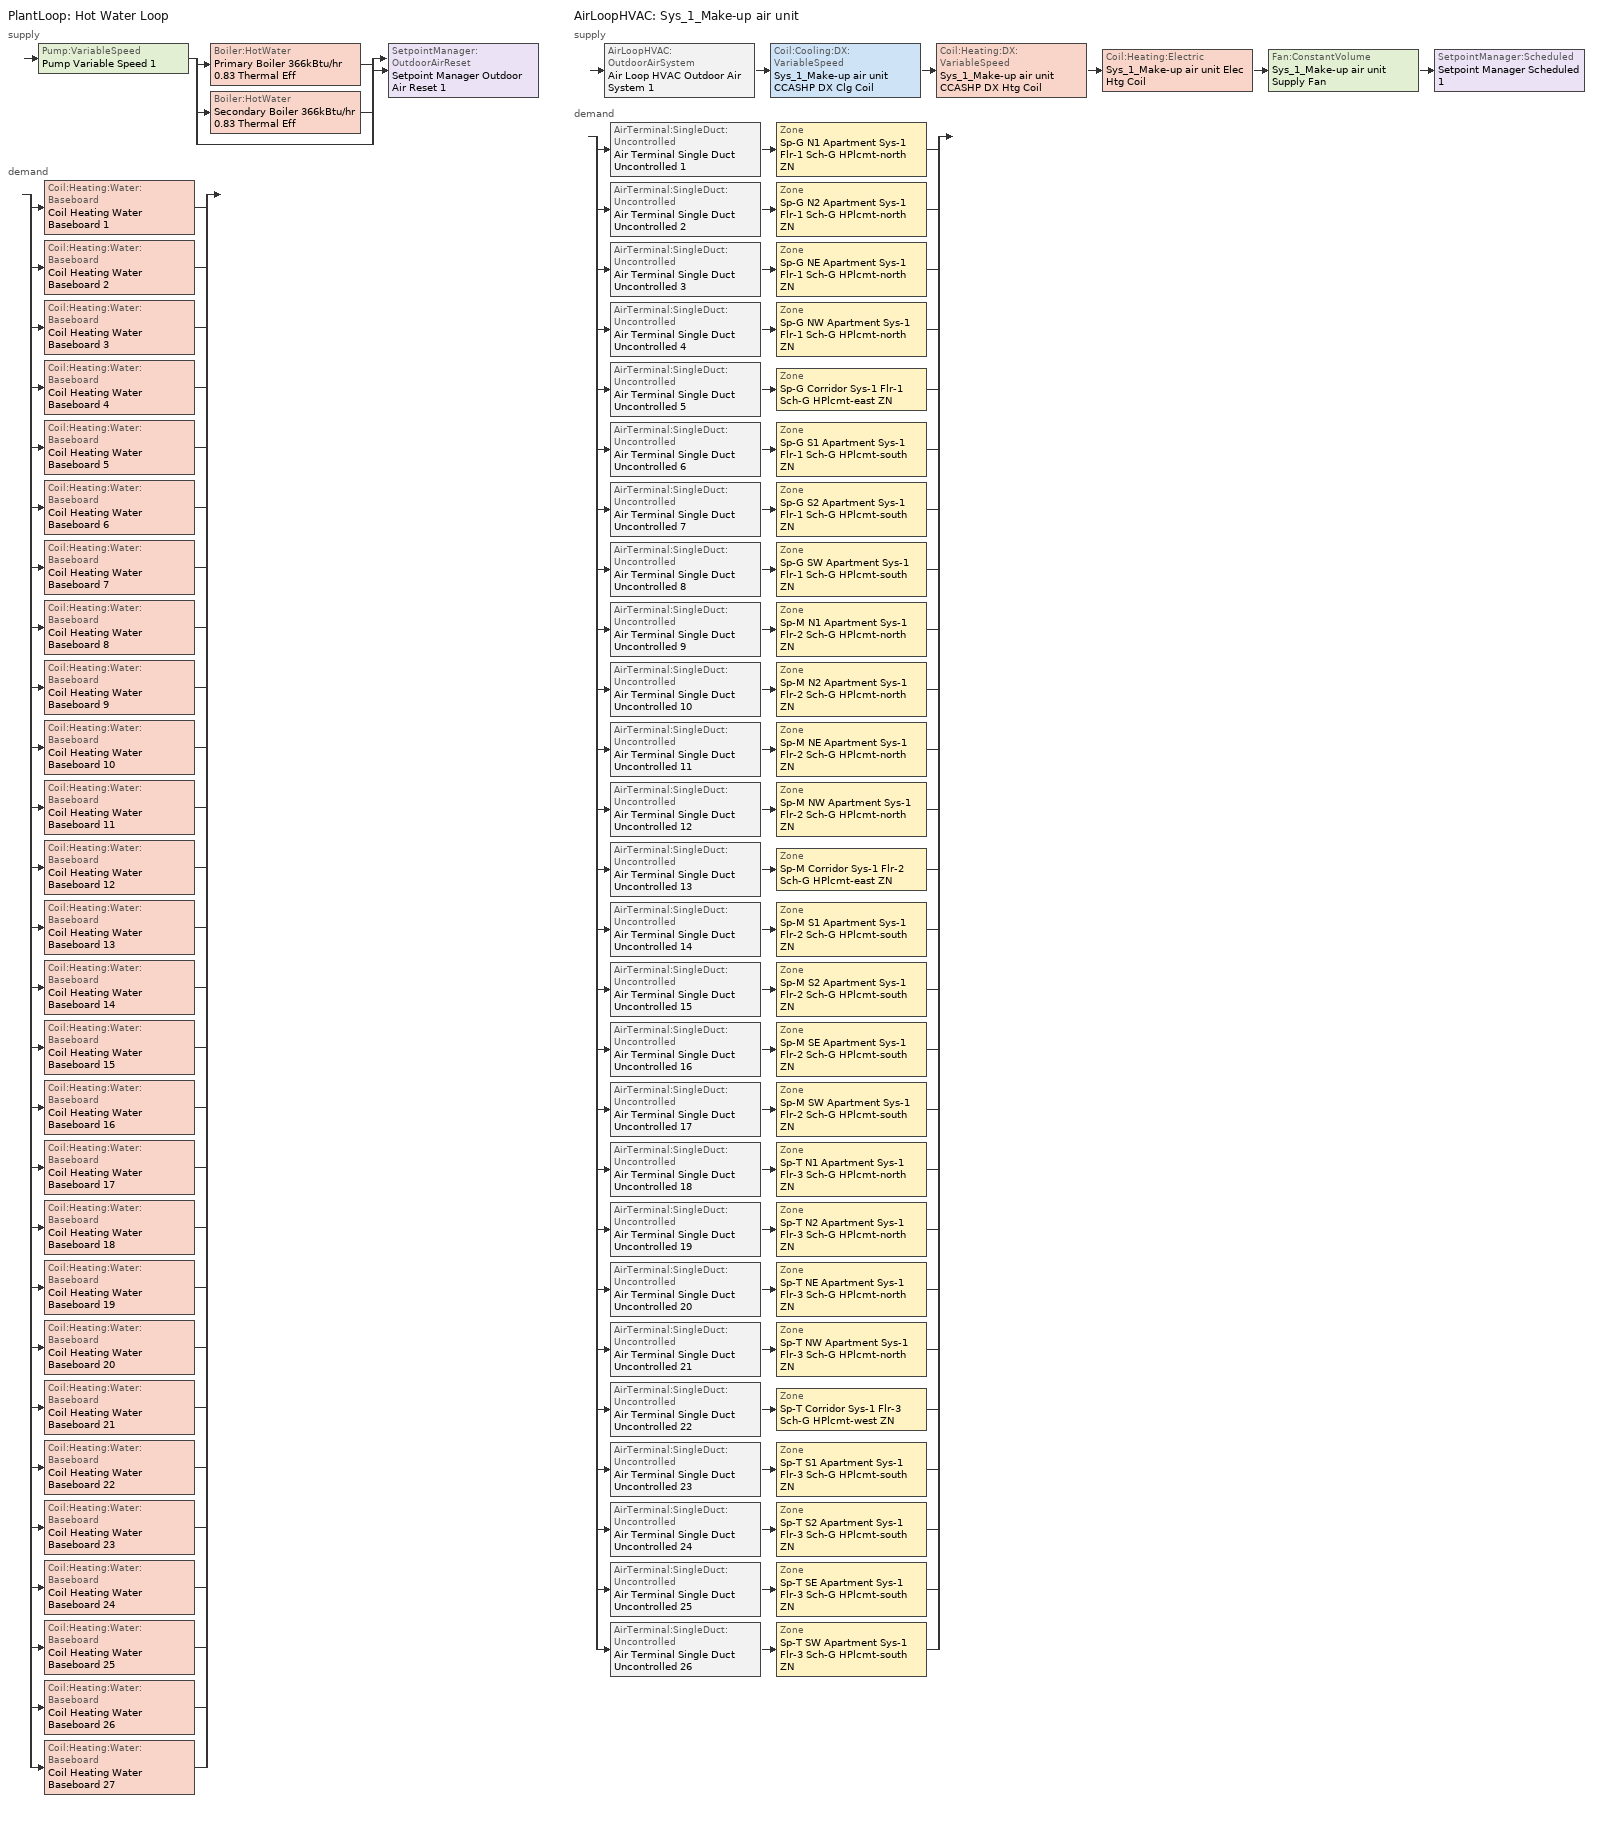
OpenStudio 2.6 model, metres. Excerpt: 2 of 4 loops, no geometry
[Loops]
PlantLoop 'Hot Water Loop'
 supply: Pump:VariableSpeed 'Pump Variable Speed 1' > split
  | Boiler:HotWater 'Primary Boiler 366kBtu/hr 0.83 Thermal Eff'
  | Boiler:HotWater 'Secondary Boiler 366kBtu/hr 0.83 Thermal Eff'
  | bypass
  join > SetpointManager:OutdoorAirReset 'Setpoint Manager Outdoor Air Reset 1'
 demand: split
  | Coil:Heating:Water:Baseboard 'Coil Heating Water Baseboard 1'
  | Coil:Heating:Water:Baseboard 'Coil Heating Water Baseboard 2'
  | Coil:Heating:Water:Baseboard 'Coil Heating Water Baseboard 3'
  | Coil:Heating:Water:Baseboard 'Coil Heating Water Baseboard 4'
  | Coil:Heating:Water:Baseboard 'Coil Heating Water Baseboard 5'
  | Coil:Heating:Water:Baseboard 'Coil Heating Water Baseboard 6'
  | Coil:Heating:Water:Baseboard 'Coil Heating Water Baseboard 7'
  | Coil:Heating:Water:Baseboard 'Coil Heating Water Baseboard 8'
  | Coil:Heating:Water:Baseboard 'Coil Heating Water Baseboard 9'
  | Coil:Heating:Water:Baseboard 'Coil Heating Water Baseboard 10'
  | Coil:Heating:Water:Baseboard 'Coil Heating Water Baseboard 11'
  | Coil:Heating:Water:Baseboard 'Coil Heating Water Baseboard 12'
  | Coil:Heating:Water:Baseboard 'Coil Heating Water Baseboard 13'
  | Coil:Heating:Water:Baseboard 'Coil Heating Water Baseboard 14'
  | Coil:Heating:Water:Baseboard 'Coil Heating Water Baseboard 15'
  | Coil:Heating:Water:Baseboard 'Coil Heating Water Baseboard 16'
  | Coil:Heating:Water:Baseboard 'Coil Heating Water Baseboard 17'
  | Coil:Heating:Water:Baseboard 'Coil Heating Water Baseboard 18'
  | Coil:Heating:Water:Baseboard 'Coil Heating Water Baseboard 19'
  | Coil:Heating:Water:Baseboard 'Coil Heating Water Baseboard 20'
  | Coil:Heating:Water:Baseboard 'Coil Heating Water Baseboard 21'
  | Coil:Heating:Water:Baseboard 'Coil Heating Water Baseboard 22'
  | Coil:Heating:Water:Baseboard 'Coil Heating Water Baseboard 23'
  | Coil:Heating:Water:Baseboard 'Coil Heating Water Baseboard 24'
  | Coil:Heating:Water:Baseboard 'Coil Heating Water Baseboard 25'
  | Coil:Heating:Water:Baseboard 'Coil Heating Water Baseboard 26'
  | Coil:Heating:Water:Baseboard 'Coil Heating Water Baseboard 27'
AirLoopHVAC 'Sys_1_Make-up air unit'
 supply: AirLoopHVAC:OutdoorAirSystem 'Air Loop HVAC Outdoor Air System 1' > Coil:Cooling:DX:VariableSpeed 'Sys_1_Make-up air unit CCASHP DX Clg Coil' > Coil:Heating:DX:VariableSpeed 'Sys_1_Make-up air unit CCASHP DX Htg Coil' > Coil:Heating:Electric 'Sys_1_Make-up air unit Elec Htg Coil' > Fan:ConstantVolume 'Sys_1_Make-up air unit Supply Fan' > SetpointManager:Scheduled 'Setpoint Manager Scheduled 1'
 demand: split
  | AirTerminal:SingleDuct:Uncontrolled 'Air Terminal Single Duct Uncontrolled 1' > Zone 'Sp-G N1 Apartment Sys-1 Flr-1 Sch-G HPlcmt-north ZN'
  | AirTerminal:SingleDuct:Uncontrolled 'Air Terminal Single Duct Uncontrolled 2' > Zone 'Sp-G N2 Apartment Sys-1 Flr-1 Sch-G HPlcmt-north ZN'
  | AirTerminal:SingleDuct:Uncontrolled 'Air Terminal Single Duct Uncontrolled 3' > Zone 'Sp-G NE Apartment Sys-1 Flr-1 Sch-G HPlcmt-north ZN'
  | AirTerminal:SingleDuct:Uncontrolled 'Air Terminal Single Duct Uncontrolled 4' > Zone 'Sp-G NW Apartment Sys-1 Flr-1 Sch-G HPlcmt-north ZN'
  | AirTerminal:SingleDuct:Uncontrolled 'Air Terminal Single Duct Uncontrolled 5' > Zone 'Sp-G Corridor Sys-1 Flr-1 Sch-G HPlcmt-east ZN'
  | AirTerminal:SingleDuct:Uncontrolled 'Air Terminal Single Duct Uncontrolled 6' > Zone 'Sp-G S1 Apartment Sys-1 Flr-1 Sch-G HPlcmt-south ZN'
  | AirTerminal:SingleDuct:Uncontrolled 'Air Terminal Single Duct Uncontrolled 7' > Zone 'Sp-G S2 Apartment Sys-1 Flr-1 Sch-G HPlcmt-south ZN'
  | AirTerminal:SingleDuct:Uncontrolled 'Air Terminal Single Duct Uncontrolled 8' > Zone 'Sp-G SW Apartment Sys-1 Flr-1 Sch-G HPlcmt-south ZN'
  | AirTerminal:SingleDuct:Uncontrolled 'Air Terminal Single Duct Uncontrolled 9' > Zone 'Sp-M N1 Apartment Sys-1 Flr-2 Sch-G HPlcmt-north ZN'
  | AirTerminal:SingleDuct:Uncontrolled 'Air Terminal Single Duct Uncontrolled 10' > Zone 'Sp-M N2 Apartment Sys-1 Flr-2 Sch-G HPlcmt-north ZN'
  | AirTerminal:SingleDuct:Uncontrolled 'Air Terminal Single Duct Uncontrolled 11' > Zone 'Sp-M NE Apartment Sys-1 Flr-2 Sch-G HPlcmt-north ZN'
  | AirTerminal:SingleDuct:Uncontrolled 'Air Terminal Single Duct Uncontrolled 12' > Zone 'Sp-M NW Apartment Sys-1 Flr-2 Sch-G HPlcmt-north ZN'
  | AirTerminal:SingleDuct:Uncontrolled 'Air Terminal Single Duct Uncontrolled 13' > Zone 'Sp-M Corridor Sys-1 Flr-2 Sch-G HPlcmt-east ZN'
  | AirTerminal:SingleDuct:Uncontrolled 'Air Terminal Single Duct Uncontrolled 14' > Zone 'Sp-M S1 Apartment Sys-1 Flr-2 Sch-G HPlcmt-south ZN'
  | AirTerminal:SingleDuct:Uncontrolled 'Air Terminal Single Duct Uncontrolled 15' > Zone 'Sp-M S2 Apartment Sys-1 Flr-2 Sch-G HPlcmt-south ZN'
  | AirTerminal:SingleDuct:Uncontrolled 'Air Terminal Single Duct Uncontrolled 16' > Zone 'Sp-M SE Apartment Sys-1 Flr-2 Sch-G HPlcmt-south ZN'
  | AirTerminal:SingleDuct:Uncontrolled 'Air Terminal Single Duct Uncontrolled 17' > Zone 'Sp-M SW Apartment Sys-1 Flr-2 Sch-G HPlcmt-south ZN'
  | AirTerminal:SingleDuct:Uncontrolled 'Air Terminal Single Duct Uncontrolled 18' > Zone 'Sp-T N1 Apartment Sys-1 Flr-3 Sch-G HPlcmt-north ZN'
  | AirTerminal:SingleDuct:Uncontrolled 'Air Terminal Single Duct Uncontrolled 19' > Zone 'Sp-T N2 Apartment Sys-1 Flr-3 Sch-G HPlcmt-north ZN'
  | AirTerminal:SingleDuct:Uncontrolled 'Air Terminal Single Duct Uncontrolled 20' > Zone 'Sp-T NE Apartment Sys-1 Flr-3 Sch-G HPlcmt-north ZN'
  | AirTerminal:SingleDuct:Uncontrolled 'Air Terminal Single Duct Uncontrolled 21' > Zone 'Sp-T NW Apartment Sys-1 Flr-3 Sch-G HPlcmt-north ZN'
  | AirTerminal:SingleDuct:Uncontrolled 'Air Terminal Single Duct Uncontrolled 22' > Zone 'Sp-T Corridor Sys-1 Flr-3 Sch-G HPlcmt-west ZN'
  | AirTerminal:SingleDuct:Uncontrolled 'Air Terminal Single Duct Uncontrolled 23' > Zone 'Sp-T S1 Apartment Sys-1 Flr-3 Sch-G HPlcmt-south ZN'
  | AirTerminal:SingleDuct:Uncontrolled 'Air Terminal Single Duct Uncontrolled 24' > Zone 'Sp-T S2 Apartment Sys-1 Flr-3 Sch-G HPlcmt-south ZN'
  | AirTerminal:SingleDuct:Uncontrolled 'Air Terminal Single Duct Uncontrolled 25' > Zone 'Sp-T SE Apartment Sys-1 Flr-3 Sch-G HPlcmt-south ZN'
  | AirTerminal:SingleDuct:Uncontrolled 'Air Terminal Single Duct Uncontrolled 26' > Zone 'Sp-T SW Apartment Sys-1 Flr-3 Sch-G HPlcmt-south ZN'
[Sizing:Zone] Zone Cooling Design Supply Air Temperature Input Method=SupplyAirTemperature; Zone Cooling Design Supply Air Temperature {C}=13; Zone Cooling Design Supply Air Temperature Difference {deltaC}=11.11; Zone Heating Design Supply Air Temperature Input Method=SupplyAirTemperature; Zone Heating Design Supply Air Temperature {C}=43; Zone Heating Design Supply Air Temperature Difference {deltaC}=11.11; Zone Cooling Design Supply Air Humidity Ratio {kg-H2O/kg-air}=0.0085; Zone Heating Design Supply Air Humidity Ratio {kg-H2O/kg-air}=0.008; Zone Heating Sizing Factor=1.3; Zone Cooling Sizing Factor=1.1; Cooling Design Air Flow Method=DesignDay; Heating Design Air Flow Method=DesignDay; Account for Dedicated Outdoor Air System=No; Dedicated Outdoor Air System Control Strategy=NeutralSupplyAir; Dedicated Outdoor Air Low Setpoint Temperature for Design {C}=autosize; Dedicated Outdoor Air High Setpoint Temperature for Design {C}=autosize
Sp-G N1 Apartment Sys-1 Flr-1 Sch-G HPlcmt-north ZN; Sp-G N2 Apartment Sys-1 Flr-1 Sch-G HPlcmt-north ZN; Sp-G NE Apartment Sys-1 Flr-1 Sch-G HPlcmt-north ZN; Sp-G NW Apartment Sys-1 Flr-1 Sch-G HPlcmt-north ZN; Sp-G Corridor Sys-1 Flr-1 Sch-G HPlcmt-east ZN; Sp-G S1 Apartment Sys-1 Flr-1 Sch-G HPlcmt-south ZN; Sp-G S2 Apartment Sys-1 Flr-1 Sch-G HPlcmt-south ZN; Sp-G SW Apartment Sys-1 Flr-1 Sch-G HPlcmt-south ZN; Sp-M N1 Apartment Sys-1 Flr-2 Sch-G HPlcmt-north ZN; Sp-M N2 Apartment Sys-1 Flr-2 Sch-G HPlcmt-north ZN; Sp-M NE Apartment Sys-1 Flr-2 Sch-G HPlcmt-north ZN; Sp-M NW Apartment Sys-1 Flr-2 Sch-G HPlcmt-north ZN; Sp-M Corridor Sys-1 Flr-2 Sch-G HPlcmt-east ZN; Sp-M S1 Apartment Sys-1 Flr-2 Sch-G HPlcmt-south ZN; Sp-M S2 Apartment Sys-1 Flr-2 Sch-G HPlcmt-south ZN; Sp-M SE Apartment Sys-1 Flr-2 Sch-G HPlcmt-south ZN; Sp-M SW Apartment Sys-1 Flr-2 Sch-G HPlcmt-south ZN; Sp-T N1 Apartment Sys-1 Flr-3 Sch-G HPlcmt-north ZN; Sp-T N2 Apartment Sys-1 Flr-3 Sch-G HPlcmt-north ZN; Sp-T NE Apartment Sys-1 Flr-3 Sch-G HPlcmt-north ZN; Sp-T NW Apartment Sys-1 Flr-3 Sch-G HPlcmt-north ZN; Sp-T Corridor Sys-1 Flr-3 Sch-G HPlcmt-west ZN; Sp-T S1 Apartment Sys-1 Flr-3 Sch-G HPlcmt-south ZN; Sp-T S2 Apartment Sys-1 Flr-3 Sch-G HPlcmt-south ZN; Sp-T SE Apartment Sys-1 Flr-3 Sch-G HPlcmt-south ZN; Sp-T SW Apartment Sys-1 Flr-3 Sch-G HPlcmt-south ZN
[Zone equipment]
Sp-G N1 Apartment Sys-1 Flr-1 Sch-G HPlcmt-north ZN: Sp-G N1 Apartment Sys-1 Flr-1 Sch-G HPlcmt-north ZN PTAC, Air Terminal Single Duct Uncontrolled 1, Sp-G N1 Apartment Sys-1 Flr-1 Sch-G HPlcmt-north ZN Elec Baseboard
Sp-G N2 Apartment Sys-1 Flr-1 Sch-G HPlcmt-north ZN: Sp-G N2 Apartment Sys-1 Flr-1 Sch-G HPlcmt-north ZN PTAC, Air Terminal Single Duct Uncontrolled 2, Sp-G N2 Apartment Sys-1 Flr-1 Sch-G HPlcmt-north ZN Elec Baseboard
Sp-G NE Apartment Sys-1 Flr-1 Sch-G HPlcmt-north ZN: Sp-G NE Apartment Sys-1 Flr-1 Sch-G HPlcmt-north ZN PTAC, Air Terminal Single Duct Uncontrolled 3, Sp-G NE Apartment Sys-1 Flr-1 Sch-G HPlcmt-north ZN Elec Baseboard
Sp-G NW Apartment Sys-1 Flr-1 Sch-G HPlcmt-north ZN: Sp-G NW Apartment Sys-1 Flr-1 Sch-G HPlcmt-north ZN PTAC, Air Terminal Single Duct Uncontrolled 4, Sp-G NW Apartment Sys-1 Flr-1 Sch-G HPlcmt-north ZN Elec Baseboard
Sp-G Corridor Sys-1 Flr-1 Sch-G HPlcmt-east ZN: Sp-G Corridor Sys-1 Flr-1 Sch-G HPlcmt-east ZN PTAC, Air Terminal Single Duct Uncontrolled 5, Sp-G Corridor Sys-1 Flr-1 Sch-G HPlcmt-east ZN Elec Baseboard
Sp-G S1 Apartment Sys-1 Flr-1 Sch-G HPlcmt-south ZN: Sp-G S1 Apartment Sys-1 Flr-1 Sch-G HPlcmt-south ZN PTAC, Air Terminal Single Duct Uncontrolled 6, Sp-G S1 Apartment Sys-1 Flr-1 Sch-G HPlcmt-south ZN Elec Baseboard
Sp-G S2 Apartment Sys-1 Flr-1 Sch-G HPlcmt-south ZN: Sp-G S2 Apartment Sys-1 Flr-1 Sch-G HPlcmt-south ZN PTAC, Air Terminal Single Duct Uncontrolled 7, Sp-G S2 Apartment Sys-1 Flr-1 Sch-G HPlcmt-south ZN Elec Baseboard
Sp-G SW Apartment Sys-1 Flr-1 Sch-G HPlcmt-south ZN: Sp-G SW Apartment Sys-1 Flr-1 Sch-G HPlcmt-south ZN PTAC, Air Terminal Single Duct Uncontrolled 8, Sp-G SW Apartment Sys-1 Flr-1 Sch-G HPlcmt-south ZN Elec Baseboard
Sp-M N1 Apartment Sys-1 Flr-2 Sch-G HPlcmt-north ZN: Sp-M N1 Apartment Sys-1 Flr-2 Sch-G HPlcmt-north ZN PTAC, Air Terminal Single Duct Uncontrolled 9, Sp-M N1 Apartment Sys-1 Flr-2 Sch-G HPlcmt-north ZN Elec Baseboard
Sp-M N2 Apartment Sys-1 Flr-2 Sch-G HPlcmt-north ZN: Sp-M N2 Apartment Sys-1 Flr-2 Sch-G HPlcmt-north ZN PTAC, Air Terminal Single Duct Uncontrolled 10, Sp-M N2 Apartment Sys-1 Flr-2 Sch-G HPlcmt-north ZN Elec Baseboard
Sp-M NE Apartment Sys-1 Flr-2 Sch-G HPlcmt-north ZN: Sp-M NE Apartment Sys-1 Flr-2 Sch-G HPlcmt-north ZN PTAC, Air Terminal Single Duct Uncontrolled 11, Sp-M NE Apartment Sys-1 Flr-2 Sch-G HPlcmt-north ZN Elec Baseboard
Sp-M NW Apartment Sys-1 Flr-2 Sch-G HPlcmt-north ZN: Sp-M NW Apartment Sys-1 Flr-2 Sch-G HPlcmt-north ZN PTAC, Air Terminal Single Duct Uncontrolled 12, Sp-M NW Apartment Sys-1 Flr-2 Sch-G HPlcmt-north ZN Elec Baseboard
Sp-M Corridor Sys-1 Flr-2 Sch-G HPlcmt-east ZN: Sp-M Corridor Sys-1 Flr-2 Sch-G HPlcmt-east ZN PTAC, Air Terminal Single Duct Uncontrolled 13, Sp-M Corridor Sys-1 Flr-2 Sch-G HPlcmt-east ZN Elec Baseboard
Sp-M S1 Apartment Sys-1 Flr-2 Sch-G HPlcmt-south ZN: Sp-M S1 Apartment Sys-1 Flr-2 Sch-G HPlcmt-south ZN PTAC, Air Terminal Single Duct Uncontrolled 14, Sp-M S1 Apartment Sys-1 Flr-2 Sch-G HPlcmt-south ZN Elec Baseboard
Sp-M S2 Apartment Sys-1 Flr-2 Sch-G HPlcmt-south ZN: Sp-M S2 Apartment Sys-1 Flr-2 Sch-G HPlcmt-south ZN PTAC, Air Terminal Single Duct Uncontrolled 15, Sp-M S2 Apartment Sys-1 Flr-2 Sch-G HPlcmt-south ZN Elec Baseboard
Sp-M SE Apartment Sys-1 Flr-2 Sch-G HPlcmt-south ZN: Sp-M SE Apartment Sys-1 Flr-2 Sch-G HPlcmt-south ZN PTAC, Air Terminal Single Duct Uncontrolled 16, Sp-M SE Apartment Sys-1 Flr-2 Sch-G HPlcmt-south ZN Elec Baseboard
Sp-M SW Apartment Sys-1 Flr-2 Sch-G HPlcmt-south ZN: Sp-M SW Apartment Sys-1 Flr-2 Sch-G HPlcmt-south ZN PTAC, Air Terminal Single Duct Uncontrolled 17, Sp-M SW Apartment Sys-1 Flr-2 Sch-G HPlcmt-south ZN Elec Baseboard
Sp-T N1 Apartment Sys-1 Flr-3 Sch-G HPlcmt-north ZN: Sp-T N1 Apartment Sys-1 Flr-3 Sch-G HPlcmt-north ZN PTAC, Air Terminal Single Duct Uncontrolled 18, Sp-T N1 Apartment Sys-1 Flr-3 Sch-G HPlcmt-north ZN Elec Baseboard
Sp-T N2 Apartment Sys-1 Flr-3 Sch-G HPlcmt-north ZN: Sp-T N2 Apartment Sys-1 Flr-3 Sch-G HPlcmt-north ZN PTAC, Air Terminal Single Duct Uncontrolled 19, Sp-T N2 Apartment Sys-1 Flr-3 Sch-G HPlcmt-north ZN Elec Baseboard
Sp-T NE Apartment Sys-1 Flr-3 Sch-G HPlcmt-north ZN: Sp-T NE Apartment Sys-1 Flr-3 Sch-G HPlcmt-north ZN PTAC, Air Terminal Single Duct Uncontrolled 20, Sp-T NE Apartment Sys-1 Flr-3 Sch-G HPlcmt-north ZN Elec Baseboard
Sp-T NW Apartment Sys-1 Flr-3 Sch-G HPlcmt-north ZN: Sp-T NW Apartment Sys-1 Flr-3 Sch-G HPlcmt-north ZN PTAC, Air Terminal Single Duct Uncontrolled 21, Sp-T NW Apartment Sys-1 Flr-3 Sch-G HPlcmt-north ZN Elec Baseboard
Sp-T Corridor Sys-1 Flr-3 Sch-G HPlcmt-west ZN: Sp-T Corridor Sys-1 Flr-3 Sch-G HPlcmt-west ZN PTAC, Air Terminal Single Duct Uncontrolled 22, Sp-T Corridor Sys-1 Flr-3 Sch-G HPlcmt-west ZN Elec Baseboard
Sp-T S1 Apartment Sys-1 Flr-3 Sch-G HPlcmt-south ZN: Sp-T S1 Apartment Sys-1 Flr-3 Sch-G HPlcmt-south ZN PTAC, Air Terminal Single Duct Uncontrolled 23, Sp-T S1 Apartment Sys-1 Flr-3 Sch-G HPlcmt-south ZN Elec Baseboard
Sp-T S2 Apartment Sys-1 Flr-3 Sch-G HPlcmt-south ZN: Sp-T S2 Apartment Sys-1 Flr-3 Sch-G HPlcmt-south ZN PTAC, Air Terminal Single Duct Uncontrolled 24, Sp-T S2 Apartment Sys-1 Flr-3 Sch-G HPlcmt-south ZN Elec Baseboard
Sp-T SE Apartment Sys-1 Flr-3 Sch-G HPlcmt-south ZN: Sp-T SE Apartment Sys-1 Flr-3 Sch-G HPlcmt-south ZN PTAC, Air Terminal Single Duct Uncontrolled 25, Sp-T SE Apartment Sys-1 Flr-3 Sch-G HPlcmt-south ZN Elec Baseboard
Sp-T SW Apartment Sys-1 Flr-3 Sch-G HPlcmt-south ZN: Sp-T SW Apartment Sys-1 Flr-3 Sch-G HPlcmt-south ZN PTAC, Air Terminal Single Duct Uncontrolled 26, Sp-T SW Apartment Sys-1 Flr-3 Sch-G HPlcmt-south ZN Elec Baseboard
[PlantLoop]
Hot Water Loop: Fluid Type=Water; Glycol Concentration=0; Plant Loop Volume {m3}=Autocalculate; Load Distribution Scheme=Optimal
[Sizing:Plant]
Hot Water Loop: Loop Type=Heating; Design Loop Exit Temperature {C}=82; Loop Design Temperature Difference {deltaC}=16; Sizing Option=NonCoincident; Zone Timesteps in Averaging Window=1; Coincident Sizing Factor Mode=None
[Pump:VariableSpeed]
Pump Variable Speed 1: Motor Efficiency=0.855; Pump Control Type=Intermittent; Skin Loss Radiative Fraction=0.5; Design Power Sizing Method=PowerPerFlowPerPressure; Design Electric Power per Unit Flow Rate {W/(m3/s)}=348701.1; Design Shaft Power per Unit Flow Rate per Unit Head {W-s/m3-Pa}=1.43473; Design Minimum Flow Rate Fraction=0
[Boiler:HotWater] Fuel Type=NaturalGas; Nominal Capacity {W}=107225; Nominal Thermal Efficiency=0.83; Normalized Boiler Efficiency Curve=BOILER-EFFFPLR-NECB2011; Water Outlet Upper Temperature Limit {C}=99; Boiler Flow Mode=ConstantFlow; Parasitic Electric Load {W}=0; Sizing Factor=1
Primary Boiler 366kBtu/hr 0.83 Thermal Eff; Secondary Boiler 366kBtu/hr 0.83 Thermal Eff
[SetpointManager:OutdoorAirReset]
Setpoint Manager Outdoor Air Reset 1: Control Variable=Temperature; Setpoint at Outdoor Low Temperature {C}=82; Outdoor Low Temperature {C}=-16; Setpoint at Outdoor High Temperature {C}=60; Outdoor High Temperature {C}=0
[AirLoopHVAC]
Sys_1_Make-up air unit: Availability Schedule=Sys_1_Make-up air unit Occ Sch; Design Supply Air Flow Rate {m3/s}=AutoSize
[Sizing:System]
Sys_1_Make-up air unit: Type of Load to Size On=VentilationRequirement; Design Outdoor Air Flow Rate {m3/s}=Autosize; Minimum System Air Flow Ratio=1; Preheat Design Temperature {C}=7; Preheat Design Humidity Ratio {kg-H2O/kg-Air}=0.008; Precool Design Temperature {C}=13; Precool Design Humidity Ratio {kg-H2O/kg-Air}=0.008; Central Cooling Design Supply Air Temperature {C}=13; Central Heating Design Supply Air Temperature {C}=43; Sizing Option=NonCoincident; 100% Outdoor Air in Cooling=Yes; 100% Outdoor Air in Heating=Yes; Central Cooling Design Supply Air Humidity Ratio {kg-H2O/kg-Air}=0.0085; Central Heating Design Supply Air Humidity Ratio {kg-H2O/kg-Air}=0.008; Cooling Design Air Flow Method=DesignDay; Cooling Design Air Flow Rate {m3/s}=0; Heating Design Air Flow Method=DesignDay; Heating Design Air Flow Rate {m3/s}=0; System Outdoor Air Method=ZoneSum; Zone Maximum Outdoor Air Fraction=1; Cooling Supply Air Flow Rate Per Floor Area {m3/s-m2}=0.00996765; Cooling Fraction of Autosized Cooling Supply Air Flow Rate=1; Cooling Supply Air Flow Rate Per Unit Cooling Capacity {m3/s-W}=3.94755e-05; Heating Supply Air Flow Rate Per Floor Area {m3/s-m2}=0.00996765; Heating Fraction of Autosized Heating Supply Air Flow Rate=1; Heating Fraction of Autosized Cooling Supply Air Flow Rate=1; Heating Supply Air Flow Rate Per Unit Heating Capacity {m3/s-W}=3.15882e-05; Cooling Design Capacity Method=CoolingDesignCapacity; Cooling Design Capacity {W}=autosize; Cooling Design Capacity Per Floor Area {W/m2}=234.7; Fraction of Autosized Cooling Design Capacity=1; Heating Design Capacity Method=HeatingDesignCapacity; Heating Design Capacity {W}=autosize; Heating Design Capacity Per Floor Area {W/m2}=157; Fraction of Autosized Heating Design Capacity=1; Central Cooling Capacity Control Method=OnOff
[Controller:OutdoorAir]
Controller Outdoor Air 1: Minimum Outdoor Air Flow Rate {m3/s}=autosize; Maximum Outdoor Air Flow Rate {m3/s}=Autosize; Economizer Control Type=DifferentialEnthalpy; Economizer Control Action Type=ModulateFlow; Lockout Type=NoLockout; Minimum Limit Type=FixedMinimum; Minimum Outdoor Air Schedule=Sys_1_Make-up air unit Occ Sch; Controller Mechanical Ventilation=Controller Mechanical Ventilation 1; High Humidity Control=No; Heat Recovery Bypass Control Type=BypassWhenWithinEconomizerLimits
[Controller:MechanicalVentilation]
Controller Mechanical Ventilation 1: Availability Schedule=Always On Discrete; System Outdoor Air Method=ZoneSum
[AirLoopHVAC:OutdoorAirSystem]
Air Loop HVAC Outdoor Air System 1: Controller=Controller Outdoor Air 1
[SetpointManager:Scheduled]
Setpoint Manager Scheduled 1: Control Variable=Temperature; Schedule=Makeup-Air Unit Supply Air Temp
[Coil:Heating:Electric]
Name | Availability Schedule
Coil Heating Electric 1; Coil Heating Electric 2; Coil Heating Electric 3; Coil Heating Electric 4; Coil Heating Electric 5; Coil Heating Electric 6; Coil Heating Electric 7; Coil Heating Electric 8; Coil Heating Electric 9; Coil Heating Electric 10; Coil Heating Electric 11; Coil Heating Electric 12; Coil Heating Electric 13; Coil Heating Electric 14; Coil Heating Electric 15; Coil Heating Electric 16; Coil Heating Electric 17; Coil Heating Electric 18; Coil Heating Electric 19; Coil Heating Electric 20; Coil Heating Electric 21; Coil Heating Electric 22; Coil Heating Electric 23; Coil Heating Electric 24; Coil Heating Electric 25; Coil Heating Electric 26 | ON_OFF_ALWAYS_OFF
Sys_1_Make-up air unit Elec Htg Coil | Always On Discrete
[Coil:Cooling:DX:SingleSpeed] Availability Schedule=Always On Discrete; Rated Total Cooling Capacity {W}=autosize; Rated Sensible Heat Ratio=autosize; Rated Air Flow Rate {m3/s}=autosize; Rated Evaporator Fan Power Per Volume Flow Rate {W/(m3/s)}=773.3; Total Cooling Capacity Function of Temperature Curve=DXCOOL-NECB2011-REF-CAPFT; Total Cooling Capacity Function of Flow Fraction Curve=DXCOOL-NECB2011-REF-CAPFFLOW; Energy Input Ratio Function of Temperature Curve=DXCOOL-NECB2011-REF-COOLEIRFT; Energy Input Ratio Function of Flow Fraction Curve=DXCOOL-NECB2011-REF-COOLEIRFFLOW; Part Load Fraction Correlation Curve=DXCOOL-NECB2011-REF-COOLPLFFPLR; Condenser Type=AirCooled; Evaporative Condenser Effectiveness=0; Evaporative Condenser Air Flow Rate {m3/s}=Autosize; Evaporative Condenser Pump Rated Power Consumption {W}=Autosize; Crankcase Heater Capacity {W}=0; Maximum Outdoor Dry-Bulb Temperature for Crankcase Heater Operation {C}=0; Basin Heater Capacity {W/K}=0; Basin Heater Setpoint Temperature {C}=10
Name | Rated COP {W/W}
Coil Cooling DX Single Speed 2 7kBtu/hr 10.9EER | 3.70417
Coil Cooling DX Single Speed 3 7kBtu/hr 11.0EER | 3.72704
Coil Cooling DX Single Speed 4 17kBtu/hr 9.3EER | 3.15777
Coil Cooling DX Single Speed 5 18kBtu/hr 9.3EER | 3.15787
Coil Cooling DX Single Speed 6 8kBtu/hr 10.8EER | 3.64356
Coil Cooling DX Single Speed 7 11kBtu/hr 10.1EER | 3.43613
Coil Cooling DX Single Speed 8 11kBtu/hr 10.1EER | 3.41891
Coil Cooling DX Single Speed 9 18kBtu/hr 9.3EER | 3.15853
Coil Cooling DX Single Speed 10 8kBtu/hr 10.7EER | 3.63754
Coil Cooling DX Single Speed 11 8kBtu/hr 10.8EER | 3.66577
Coil Cooling DX Single Speed 12 19kBtu/hr 9.3EER | 3.15859
Coil Cooling DX Single Speed 13 19kBtu/hr 9.3EER | 3.15903
Coil Cooling DX Single Speed 14 9kBtu/hr 10.6EER | 3.58707
Coil Cooling DX Single Speed 15 12kBtu/hr 9.9EER | 3.35225
Coil Cooling DX Single Speed 16 12kBtu/hr 9.9EER | 3.34165
Coil Cooling DX Single Speed 17 19kBtu/hr 9.3EER | 3.15864
Coil Cooling DX Single Speed 18 21kBtu/hr 9.3EER | 3.16005
Coil Cooling DX Single Speed 19 14kBtu/hr 9.5EER | 3.23647
Coil Cooling DX Single Speed 20 14kBtu/hr 9.5EER | 3.23507
Coil Cooling DX Single Speed 21 23kBtu/hr 9.3EER | 3.16167
Coil Cooling DX Single Speed 22 24kBtu/hr 9.3EER | 3.16252
Coil Cooling DX Single Speed 23 15kBtu/hr 9.3EER | 3.15607
Coil Cooling DX Single Speed 24 19kBtu/hr 9.3EER | 3.15887
Coil Cooling DX Single Speed 25 19kBtu/hr 9.3EER | 3.15893
Coil Cooling DX Single Speed 26 23kBtu/hr 9.3EER | 3.16204
Coil Cooling DX Single Speed 27 26kBtu/hr 9.3EER | 3.16372
[Fan:ConstantVolume] Availability Schedule=Always On Discrete; Fan Efficiency=0.39975; Pressure Rise {Pa}=640; Maximum Flow Rate {m3/s}=AutoSize; Motor Efficiency=0.615
Fan Constant Volume 2; Fan Constant Volume 3; Fan Constant Volume 4; Fan Constant Volume 5; Fan Constant Volume 6; Fan Constant Volume 7; Fan Constant Volume 8; Fan Constant Volume 9; Fan Constant Volume 10; Fan Constant Volume 11; Fan Constant Volume 12; Fan Constant Volume 13; Fan Constant Volume 14; Fan Constant Volume 15; Fan Constant Volume 16; Fan Constant Volume 17; Fan Constant Volume 18; Fan Constant Volume 19; Fan Constant Volume 20; Fan Constant Volume 21; Fan Constant Volume 22; Fan Constant Volume 23; Fan Constant Volume 24; Fan Constant Volume 25; Fan Constant Volume 26; Fan Constant Volume 27; Sys_1_Make-up air unit Supply Fan
[ZoneHVAC:PackagedTerminalAirConditioner] Availability Schedule=Always On Discrete; Supply Air Flow Rate During Cooling Operation {m3/s}=Autosize; Supply Air Flow Rate During Heating Operation {m3/s}=Autosize; Supply Air Flow Rate When No Cooling or Heating is Needed {m3/s}=Autosize; Outdoor Air Flow Rate During Cooling Operation {m3/s}=1e-05; Outdoor Air Flow Rate During Heating Operation {m3/s}=1e-05; Outdoor Air Flow Rate When No Cooling or Heating is Needed {m3/s}=1e-05; Fan Placement=DrawThrough
Name | Supply Air Fan | Heating Coil | Cooling Coil
Sp-G N1 Apartment Sys-1 Flr-1 Sch-G HPlcmt-north ZN PTAC | Fan Constant Volume 2 | Coil Heating Electric 1 | Coil Cooling DX Single Speed 2 7kBtu/hr 10.9EER
Sp-G N2 Apartment Sys-1 Flr-1 Sch-G HPlcmt-north ZN PTAC | Fan Constant Volume 3 | Coil Heating Electric 2 | Coil Cooling DX Single Speed 3 7kBtu/hr 11.0EER
Sp-G NE Apartment Sys-1 Flr-1 Sch-G HPlcmt-north ZN PTAC | Fan Constant Volume 4 | Coil Heating Electric 3 | Coil Cooling DX Single Speed 4 17kBtu/hr 9.3EER
Sp-G NW Apartment Sys-1 Flr-1 Sch-G HPlcmt-north ZN PTAC | Fan Constant Volume 5 | Coil Heating Electric 4 | Coil Cooling DX Single Speed 5 18kBtu/hr 9.3EER
Sp-G Corridor Sys-1 Flr-1 Sch-G HPlcmt-east ZN PTAC | Fan Constant Volume 6 | Coil Heating Electric 5 | Coil Cooling DX Single Speed 6 8kBtu/hr 10.8EER
Sp-G S1 Apartment Sys-1 Flr-1 Sch-G HPlcmt-south ZN PTAC | Fan Constant Volume 7 | Coil Heating Electric 6 | Coil Cooling DX Single Speed 7 11kBtu/hr 10.1EER
Sp-G S2 Apartment Sys-1 Flr-1 Sch-G HPlcmt-south ZN PTAC | Fan Constant Volume 8 | Coil Heating Electric 7 | Coil Cooling DX Single Speed 8 11kBtu/hr 10.1EER
Sp-G SW Apartment Sys-1 Flr-1 Sch-G HPlcmt-south ZN PTAC | Fan Constant Volume 9 | Coil Heating Electric 8 | Coil Cooling DX Single Speed 9 18kBtu/hr 9.3EER
Sp-M N1 Apartment Sys-1 Flr-2 Sch-G HPlcmt-north ZN PTAC | Fan Constant Volume 10 | Coil Heating Electric 9 | Coil Cooling DX Single Speed 10 8kBtu/hr 10.7EER
Sp-M N2 Apartment Sys-1 Flr-2 Sch-G HPlcmt-north ZN PTAC | Fan Constant Volume 11 | Coil Heating Electric 10 | Coil Cooling DX Single Speed 11 8kBtu/hr 10.8EER
Sp-M NE Apartment Sys-1 Flr-2 Sch-G HPlcmt-north ZN PTAC | Fan Constant Volume 12 | Coil Heating Electric 11 | Coil Cooling DX Single Speed 12 19kBtu/hr 9.3EER
Sp-M NW Apartment Sys-1 Flr-2 Sch-G HPlcmt-north ZN PTAC | Fan Constant Volume 13 | Coil Heating Electric 12 | Coil Cooling DX Single Speed 13 19kBtu/hr 9.3EER
Sp-M Corridor Sys-1 Flr-2 Sch-G HPlcmt-east ZN PTAC | Fan Constant Volume 14 | Coil Heating Electric 13 | Coil Cooling DX Single Speed 14 9kBtu/hr 10.6EER
Sp-M S1 Apartment Sys-1 Flr-2 Sch-G HPlcmt-south ZN PTAC | Fan Constant Volume 15 | Coil Heating Electric 14 | Coil Cooling DX Single Speed 15 12kBtu/hr 9.9EER
Sp-M S2 Apartment Sys-1 Flr-2 Sch-G HPlcmt-south ZN PTAC | Fan Constant Volume 16 | Coil Heating Electric 15 | Coil Cooling DX Single Speed 16 12kBtu/hr 9.9EER
Sp-M SE Apartment Sys-1 Flr-2 Sch-G HPlcmt-south ZN PTAC | Fan Constant Volume 17 | Coil Heating Electric 16 | Coil Cooling DX Single Speed 17 19kBtu/hr 9.3EER
Sp-M SW Apartment Sys-1 Flr-2 Sch-G HPlcmt-south ZN PTAC | Fan Constant Volume 18 | Coil Heating Electric 17 | Coil Cooling DX Single Speed 18 21kBtu/hr 9.3EER
Sp-T N1 Apartment Sys-1 Flr-3 Sch-G HPlcmt-north ZN PTAC | Fan Constant Volume 19 | Coil Heating Electric 18 | Coil Cooling DX Single Speed 19 14kBtu/hr 9.5EER
Sp-T N2 Apartment Sys-1 Flr-3 Sch-G HPlcmt-north ZN PTAC | Fan Constant Volume 20 | Coil Heating Electric 19 | Coil Cooling DX Single Speed 20 14kBtu/hr 9.5EER
Sp-T NE Apartment Sys-1 Flr-3 Sch-G HPlcmt-north ZN PTAC | Fan Constant Volume 21 | Coil Heating Electric 20 | Coil Cooling DX Single Speed 21 23kBtu/hr 9.3EER
Sp-T NW Apartment Sys-1 Flr-3 Sch-G HPlcmt-north ZN PTAC | Fan Constant Volume 22 | Coil Heating Electric 21 | Coil Cooling DX Single Speed 22 24kBtu/hr 9.3EER
Sp-T Corridor Sys-1 Flr-3 Sch-G HPlcmt-west ZN PTAC | Fan Constant Volume 23 | Coil Heating Electric 22 | Coil Cooling DX Single Speed 23 15kBtu/hr 9.3EER
Sp-T S1 Apartment Sys-1 Flr-3 Sch-G HPlcmt-south ZN PTAC | Fan Constant Volume 24 | Coil Heating Electric 23 | Coil Cooling DX Single Speed 24 19kBtu/hr 9.3EER
Sp-T S2 Apartment Sys-1 Flr-3 Sch-G HPlcmt-south ZN PTAC | Fan Constant Volume 25 | Coil Heating Electric 24 | Coil Cooling DX Single Speed 25 19kBtu/hr 9.3EER
Sp-T SE Apartment Sys-1 Flr-3 Sch-G HPlcmt-south ZN PTAC | Fan Constant Volume 26 | Coil Heating Electric 25 | Coil Cooling DX Single Speed 26 23kBtu/hr 9.3EER
Sp-T SW Apartment Sys-1 Flr-3 Sch-G HPlcmt-south ZN PTAC | Fan Constant Volume 27 | Coil Heating Electric 26 | Coil Cooling DX Single Speed 27 26kBtu/hr 9.3EER
[Coil:Heating:Water:Baseboard] Heating Design Capacity Method=HeatingDesignCapacity; Heating Design Capacity {W}=autosize; Heating Design Capacity Per Floor Area {W/m2}=0; Fraction of Autosized Heating Design Capacity=0.8
Coil Heating Water Baseboard 1; Coil Heating Water Baseboard 2; Coil Heating Water Baseboard 3; Coil Heating Water Baseboard 4; Coil Heating Water Baseboard 5; Coil Heating Water Baseboard 6; Coil Heating Water Baseboard 7; Coil Heating Water Baseboard 8; Coil Heating Water Baseboard 9; Coil Heating Water Baseboard 10; Coil Heating Water Baseboard 11; Coil Heating Water Baseboard 12; Coil Heating Water Baseboard 13; Coil Heating Water Baseboard 14; Coil Heating Water Baseboard 15; Coil Heating Water Baseboard 16; Coil Heating Water Baseboard 17; Coil Heating Water Baseboard 18; Coil Heating Water Baseboard 19; Coil Heating Water Baseboard 20; Coil Heating Water Baseboard 21; Coil Heating Water Baseboard 22; Coil Heating Water Baseboard 23; Coil Heating Water Baseboard 24; Coil Heating Water Baseboard 25; Coil Heating Water Baseboard 26; Coil Heating Water Baseboard 27
[ZoneHVAC:Baseboard:Convective:Water] Availability Schedule=Always On Discrete
Name | Heating Coil
Zone HVAC Baseboard Convective Water 1 | Coil Heating Water Baseboard 1
Zone HVAC Baseboard Convective Water 2 | Coil Heating Water Baseboard 2
Zone HVAC Baseboard Convective Water 3 | Coil Heating Water Baseboard 3
Zone HVAC Baseboard Convective Water 4 | Coil Heating Water Baseboard 4
Zone HVAC Baseboard Convective Water 5 | Coil Heating Water Baseboard 5
Zone HVAC Baseboard Convective Water 6 | Coil Heating Water Baseboard 6
Zone HVAC Baseboard Convective Water 7 | Coil Heating Water Baseboard 7
Zone HVAC Baseboard Convective Water 8 | Coil Heating Water Baseboard 8
Zone HVAC Baseboard Convective Water 9 | Coil Heating Water Baseboard 9
Zone HVAC Baseboard Convective Water 10 | Coil Heating Water Baseboard 10
Zone HVAC Baseboard Convective Water 11 | Coil Heating Water Baseboard 11
Zone HVAC Baseboard Convective Water 12 | Coil Heating Water Baseboard 12
Zone HVAC Baseboard Convective Water 13 | Coil Heating Water Baseboard 13
Zone HVAC Baseboard Convective Water 14 | Coil Heating Water Baseboard 14
Zone HVAC Baseboard Convective Water 15 | Coil Heating Water Baseboard 15
Zone HVAC Baseboard Convective Water 16 | Coil Heating Water Baseboard 16
Zone HVAC Baseboard Convective Water 17 | Coil Heating Water Baseboard 17
Zone HVAC Baseboard Convective Water 18 | Coil Heating Water Baseboard 18
Zone HVAC Baseboard Convective Water 19 | Coil Heating Water Baseboard 19
Zone HVAC Baseboard Convective Water 20 | Coil Heating Water Baseboard 20
Zone HVAC Baseboard Convective Water 21 | Coil Heating Water Baseboard 21
Zone HVAC Baseboard Convective Water 22 | Coil Heating Water Baseboard 22
Zone HVAC Baseboard Convective Water 23 | Coil Heating Water Baseboard 23
Zone HVAC Baseboard Convective Water 24 | Coil Heating Water Baseboard 24
Zone HVAC Baseboard Convective Water 25 | Coil Heating Water Baseboard 25
Zone HVAC Baseboard Convective Water 26 | Coil Heating Water Baseboard 26
Zone HVAC Baseboard Convective Water 27 | Coil Heating Water Baseboard 27
[AirTerminal:SingleDuct:Uncontrolled] Availability Schedule=Always On Discrete; Maximum Air Flow Rate {m3/s}=AutoSize
Air Terminal Single Duct Uncontrolled 1; Air Terminal Single Duct Uncontrolled 2; Air Terminal Single Duct Uncontrolled 3; Air Terminal Single Duct Uncontrolled 4; Air Terminal Single Duct Uncontrolled 5; Air Terminal Single Duct Uncontrolled 6; Air Terminal Single Duct Uncontrolled 7; Air Terminal Single Duct Uncontrolled 8; Air Terminal Single Duct Uncontrolled 9; Air Terminal Single Duct Uncontrolled 10; Air Terminal Single Duct Uncontrolled 11; Air Terminal Single Duct Uncontrolled 12; Air Terminal Single Duct Uncontrolled 13; Air Terminal Single Duct Uncontrolled 14; Air Terminal Single Duct Uncontrolled 15; Air Terminal Single Duct Uncontrolled 16; Air Terminal Single Duct Uncontrolled 17; Air Terminal Single Duct Uncontrolled 18; Air Terminal Single Duct Uncontrolled 19; Air Terminal Single Duct Uncontrolled 20; Air Terminal Single Duct Uncontrolled 21; Air Terminal Single Duct Uncontrolled 22; Air Terminal Single Duct Uncontrolled 23; Air Terminal Single Duct Uncontrolled 24; Air Terminal Single Duct Uncontrolled 25; Air Terminal Single Duct Uncontrolled 26
[Coil:Cooling:DX:VariableSpeed]
Sys_1_Make-up air unit CCASHP DX Clg Coil: Nominal Speed Level=1; Gross Rated Total Cooling Capacity At Selected Nominal Speed Level {W}=42618.2; Rated Air Flow Rate At Selected Nominal Speed Level {m3/s}=autosize; Nominal Time for Condensate to Begin Leaving the Coil {s}=0; Initial Moisture Evaporation Rate Divided by Steady-State AC Latent Capacity=0; Energy Part Load Fraction Curve=Mitsubishi Hyper Heating VRF CPLFFPLR curve 1; Condenser Type=AirCooled; Evaporative Condenser Pump Rated Power Consumption {W}=0; Crankcase Heater Capacity {W}=1e-06; Maximum Outdoor Dry-Bulb Temperature for Crankcase Heater Operation {C}=10; Basin Heater Capacity {W/K}=1e-06; Basin Heater Setpoint Temperature {C}=2
[Coil:Heating:DX:VariableSpeed]
Sys_1_Make-up air unit CCASHP DX Htg Coil: Nominal Speed Level=1; Rated Heating Capacity At Selected Nominal Speed Level {W}=42618.2; Rated Air Flow Rate At Selected Nominal Speed Level {m3/s}=autosize; Energy Part Load Fraction Curve=Mitsubishi Hyper Heating VRF HPLFFPLR curve 1; Minimum Outdoor Dry-Bulb Temperature for Compressor Operation {C}=-20; Maximum Outdoor Dry-Bulb Temperature for Defrost Operation {C}=5; Crankcase Heater Capacity {W}=1e-06; Maximum Outdoor Dry-Bulb Temperature for Crankcase Heater Operation {C}=10; Defrost Strategy=resistive; Defrost Control=timed; Defrost Time Period Fraction=0; Resistive Defrost Heater Capacity {W}=1e-06
[ZoneHVAC:Baseboard:Convective:Electric] Availability Schedule=Always On Discrete; Efficiency=1
Name | Nominal Capacity {W}
Sp-G N1 Apartment Sys-1 Flr-1 Sch-G HPlcmt-north ZN Elec Baseboard; Sp-G N2 Apartment Sys-1 Flr-1 Sch-G HPlcmt-north ZN Elec Baseboard | 2318.11
Sp-G NE Apartment Sys-1 Flr-1 Sch-G HPlcmt-north ZN Elec Baseboard; Sp-G NW Apartment Sys-1 Flr-1 Sch-G HPlcmt-north ZN Elec Baseboard | 3215.72
Sp-G Corridor Sys-1 Flr-1 Sch-G HPlcmt-east ZN Elec Baseboard | 3163.06
Sp-G S1 Apartment Sys-1 Flr-1 Sch-G HPlcmt-south ZN Elec Baseboard | 2294.65
Sp-G S2 Apartment Sys-1 Flr-1 Sch-G HPlcmt-south ZN Elec Baseboard | 2313.99
Sp-G SW Apartment Sys-1 Flr-1 Sch-G HPlcmt-south ZN Elec Baseboard | 3192.5
Sp-M N1 Apartment Sys-1 Flr-2 Sch-G HPlcmt-north ZN Elec Baseboard; Sp-M N2 Apartment Sys-1 Flr-2 Sch-G HPlcmt-north ZN Elec Baseboard | 5477.38
Sp-M NE Apartment Sys-1 Flr-2 Sch-G HPlcmt-north ZN Elec Baseboard; Sp-M NW Apartment Sys-1 Flr-2 Sch-G HPlcmt-north ZN Elec Baseboard | 7610.21
Sp-M Corridor Sys-1 Flr-2 Sch-G HPlcmt-east ZN Elec Baseboard | 6921.49
Sp-M S1 Apartment Sys-1 Flr-2 Sch-G HPlcmt-south ZN Elec Baseboard; Sp-M S2 Apartment Sys-1 Flr-2 Sch-G HPlcmt-south ZN Elec Baseboard | 5410.71
Sp-M SE Apartment Sys-1 Flr-2 Sch-G HPlcmt-south ZN Elec Baseboard; Sp-M SW Apartment Sys-1 Flr-2 Sch-G HPlcmt-south ZN Elec Baseboard | 7552.88
Sp-T N1 Apartment Sys-1 Flr-3 Sch-G HPlcmt-north ZN Elec Baseboard | 4352.08
Sp-T N2 Apartment Sys-1 Flr-3 Sch-G HPlcmt-north ZN Elec Baseboard | 4353.14
Sp-T NE Apartment Sys-1 Flr-3 Sch-G HPlcmt-north ZN Elec Baseboard | 5356.68
Sp-T NW Apartment Sys-1 Flr-3 Sch-G HPlcmt-north ZN Elec Baseboard | 5356.69
Sp-T Corridor Sys-1 Flr-3 Sch-G HPlcmt-west ZN Elec Baseboard | 5098.86
Sp-T S1 Apartment Sys-1 Flr-3 Sch-G HPlcmt-south ZN Elec Baseboard; Sp-T S2 Apartment Sys-1 Flr-3 Sch-G HPlcmt-south ZN Elec Baseboard | 4323.45
Sp-T SE Apartment Sys-1 Flr-3 Sch-G HPlcmt-south ZN Elec Baseboard; Sp-T SW Apartment Sys-1 Flr-3 Sch-G HPlcmt-south ZN Elec Baseboard | 5328.65
[Schedule:Ruleset]
Name | Default Day Schedule | Summer Design Day Schedule | Winter Design Day Schedule
ON_OFF_ALWAYS_OFF | Schedule Day 3
Makeup-Air Unit Supply Air Temp | Makeup Air Unit Supply Air Temp Default
Sys_1_Make-up air unit Occ Sch | Sys_1_Make-up air unit Occ Sch Default | Sys_1_Make-up air unit Occ Sch Summer Design Day | Sys_1_Make-up air unit Occ Sch Winter Design Day
[Schedule:Day]
Schedule Day 3; wkdON_OFF_ALWAYS_OFF 1; satON_OFF_ALWAYS_OFF 1; sunON_OFF_ALWAYS_OFF 1: 1, 0, 0, 2, 0, 0, 3, 0, 0, 4, 0, 0, 5, 0, 0, 6, 0, 0, 7, 0, 0, 8, 0, 0, 9, 0, 0, 10, 0, 0, 11, 0, 0, 12, 0, 0, 13, 0, 0, 14, 0, 0, 15, 0, 0, 16, 0, 0, 17, 0, 0, 18, 0, 0, 19, 0, 0, 20, 0, 0, 21, 0, 0, 22, 0, 0, 23, 0, 0, 24, 0, 0
Makeup Air Unit Supply Air Temp Default: 24, 0, 20
Sys_1_Make-up air unit Occ Sch Default; Sys_1_Make-up air unit Occ Sch Winter Design Day; Sys_1_Make-up air unit Occ Sch Summer Design Day; Sys_1_Make-up air unit Occ Sch Monday; Sys_1_Make-up air unit Occ Sch Tuesday; Sys_1_Make-up air unit Occ Sch Wednesday; Sys_1_Make-up air unit Occ Sch Thursday; Sys_1_Make-up air unit Occ Sch Friday; Sys_1_Make-up air unit Occ Sch Saturday; Sys_1_Make-up air unit Occ Sch Sunday: 24, 0, 1
[Schedule:Rule] Date Specification Type=DateRange; Start Month=1; Start Day=1; End Month=12
Name | Schedule Ruleset | Rule Order | Day Schedule | Apply Sunday | Apply Monday | Apply Tuesday | Apply Wednesday | Apply Thursday | Apply Friday | Apply Saturday | End Day
wkdON_OFF_ALWAYS_OFF rule | ON_OFF_ALWAYS_OFF | 2 | wkdON_OFF_ALWAYS_OFF 1 | No | Yes | Yes | Yes | Yes | Yes | No | 31
satON_OFF_ALWAYS_OFFrule | ON_OFF_ALWAYS_OFF | 1 | satON_OFF_ALWAYS_OFF 1 | No | No | No | No | No | No | Yes | 31
sunON_OFF_ALWAYS_OFFrule | ON_OFF_ALWAYS_OFF | 0 | sunON_OFF_ALWAYS_OFF 1 | Yes | No | No | No | No | No | No | 31
Sys_1_Make-up air unit Occ Sch Monday Rule | Sys_1_Make-up air unit Occ Sch | 6 | Sys_1_Make-up air unit Occ Sch Monday |  | Yes |  |  |  |  |  | 25
Sys_1_Make-up air unit Occ Sch Tuesday Rule | Sys_1_Make-up air unit Occ Sch | 5 | Sys_1_Make-up air unit Occ Sch Tuesday |  |  | Yes |  |  |  |  | 26
Sys_1_Make-up air unit Occ Sch Wednesday Rule | Sys_1_Make-up air unit Occ Sch | 4 | Sys_1_Make-up air unit Occ Sch Wednesday |  |  |  | Yes |  |  |  | 27
Sys_1_Make-up air unit Occ Sch Thursday Rule | Sys_1_Make-up air unit Occ Sch | 3 | Sys_1_Make-up air unit Occ Sch Thursday |  |  |  |  | Yes |  |  | 28
Sys_1_Make-up air unit Occ Sch Friday Rule | Sys_1_Make-up air unit Occ Sch | 2 | Sys_1_Make-up air unit Occ Sch Friday |  |  |  |  |  | Yes |  | 29
Sys_1_Make-up air unit Occ Sch Saturday Rule | Sys_1_Make-up air unit Occ Sch | 1 | Sys_1_Make-up air unit Occ Sch Saturday |  |  |  |  |  |  | Yes | 30
Sys_1_Make-up air unit Occ Sch Sunday Rule | Sys_1_Make-up air unit Occ Sch | 0 | Sys_1_Make-up air unit Occ Sch Sunday | Yes |  |  |  |  |  |  | 31
[Schedule:Constant]
Always On Discrete: Value=1
[Curve:Biquadratic] Minimum Value of x=13; Maximum Value of x=24; Minimum Value of y=24; Maximum Value of y=46
Name | Coefficient1 Constant | Coefficient2 x | Coefficient3 x**2 | Coefficient4 y | Coefficient5 y**2 | Coefficient6 x*y
DXCOOL-NECB2011-REF-CAPFT | 0.867905 | 0.0142459 | 0.00055436 | -0.0075575 | 3.3e-05 | -0.0001918
DXCOOL-NECB2011-REF-COOLEIRFT | 0.116936 | 0.0284933 | -0.0004112 | 0.0214108 | 0.00016103 | -0.0006791
[Curve:Quadratic] Coefficient1 Constant=1; Coefficient2 x=0; Coefficient3 x**2=0; Minimum Value of x=0; Maximum Value of x=1
DXCOOL-NECB2011-REF-CAPFFLOW; DXCOOL-NECB2011-REF-COOLEIRFFLOW
[Curve:Cubic] Maximum Value of x=1
Name | Coefficient1 Constant | Coefficient2 x | Coefficient3 x**2 | Coefficient4 x**3 | Minimum Value of x
DXCOOL-NECB2011-REF-COOLPLFFPLR | 0.0277 | 4.9151 | -8.184 | 4.2702 | 0.7
BOILER-EFFFPLR-NECB2011 | 0.2901 | 2.6664 | -3.764 | 1.82 | 0
[Table:MultiVariableLookup]
Mitsubishi Hyper Heating VRF CPLFFPLR curve 1: LinearInterpolationOfTable, 2, cubic, SingleLineIndependentVariableWithMatrix, 1, 0, 1, Dimensionless, Dimensionless, 1, 0.1, 0.865, 0.2, 0.88, 0.3, 0.895, 0.4, 0.91, 0.5, 1.154, 0.6, 1.144, 0.7, 1.119, 0.8, 1.087, 0.9, 1.052, 1, 1.015
Mitsubishi Hyper Heating VRF HPLFFPLR curve 1: LinearInterpolationOfTable, 2, cubic, SingleLineIndependentVariableWithMatrix, 1, 0, 1, Dimensionless, Dimensionless, 1, 0.1, 0.865, 0.2, 0.88, 0.3, 0.895, 0.4, 0.91, 0.5, 0.856226, 0.6, 0.918821, 0.7, 0.958967, 0.8, 0.983081, 0.9, 0.996186, 1, 1.00203
